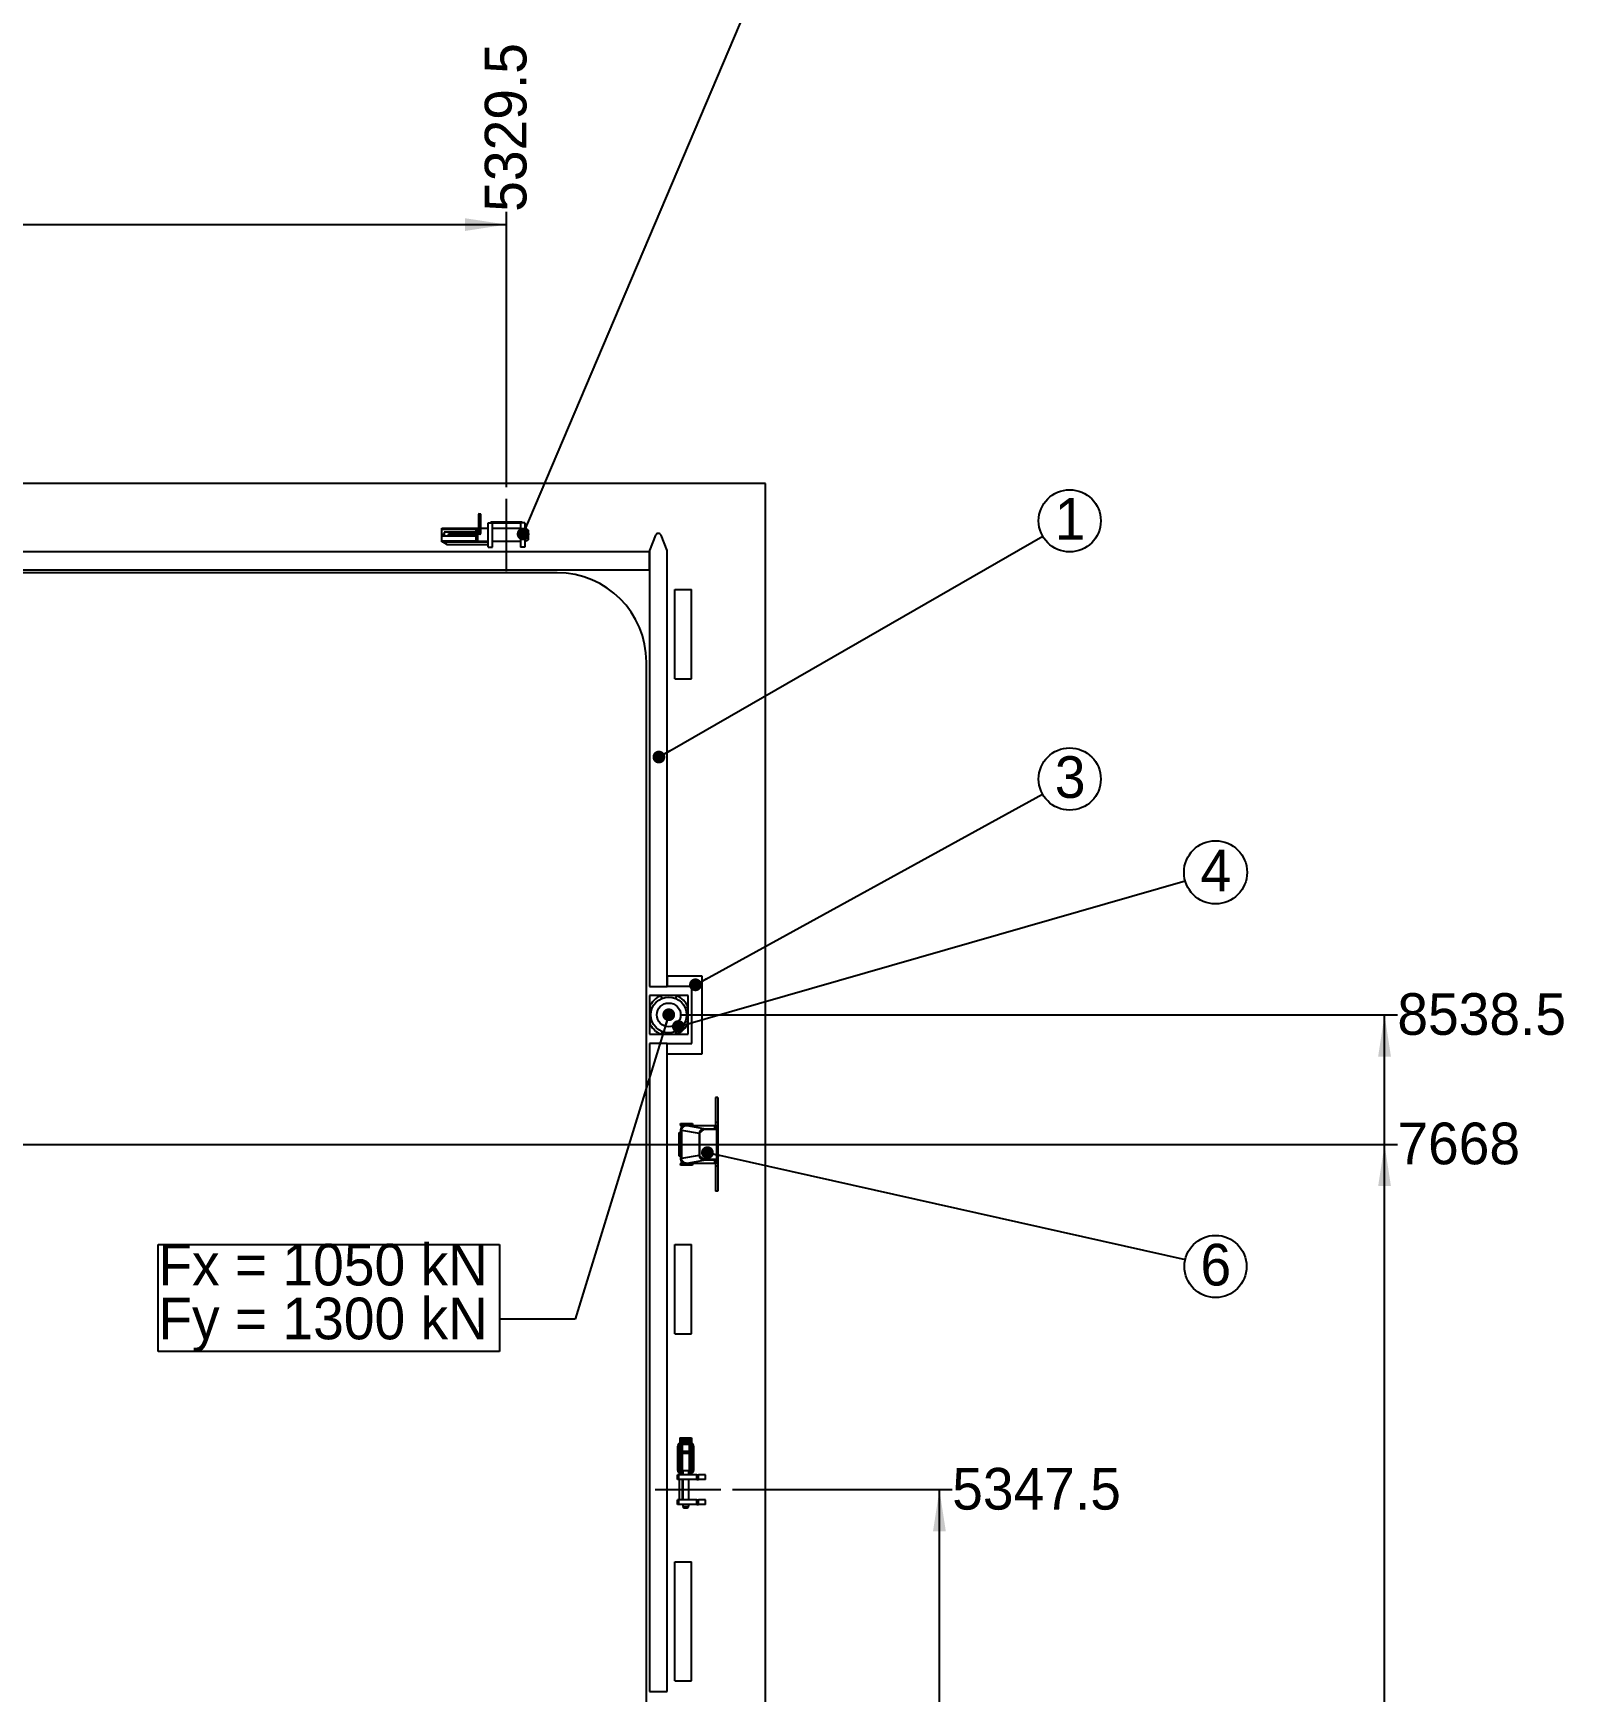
# Model space of a CAD drawing. Header units: millimetres. Extents: x 122 to 67127, y 397 to 47119.
# Drawn here: x 22964 to 33300, y 26564 to 37713 of the extents above; entities that cross this region are included whole.
import ezdxf

# ---------------------------------------------------------------- set-up
doc = ezdxf.new("R2010")
doc.units = ezdxf.units.MM
doc.header["$LTSCALE"] = 80
doc.linetypes.add('CENTERX2', pattern=[20.32, 12.7, -2.54, 2.54, -2.54])
doc.layers.add('AM_0', color=7, linetype='Continuous', lineweight=25)
for name, color, linetype in [('AM_5', 3, 'Continuous'), ('AM_6', 2, 'Continuous'), ('AM_7', 4, 'CENTERX2')]:
    doc.layers.add(name, color=color, linetype=linetype)
doc.styles.add('SLDTEXTSTYLE0', font='ARIAL.TTF', dxfattribs={"width": 0.948})
doc.styles.get("Standard").update_dxf_attribs({"font": 'ARIAL.TTF'})
doc.dimstyles.new('SLDDIMSTYLE2', dxfattribs={"dimtxt": 280, "dimasz": 280, "dimexe": 0, "dimexo": 0.0625, "dimgap": 70, "dimtad": 0, "dimtih": 1, "dimtoh": 1, "dimdec": 1, "dimrnd": 1e-09, "dimzin": 12, "dimdsep": 46, "dimtxsty": 'SLDTEXTSTYLE0', "dimsah": 1, "dimcen": 0.09, "dimadec": 0, "dimazin": 3, "dimtfac": 1, "dimtdec": 1, "dimtofl": 0, "dimtmove": 0, "dimatfit": 3, "dimfxl": 1, "dimfrac": 2, "dimtolj": 1, "dimtzin": 12, "dimarcsym": 0})
doc.dimstyles.new('SLDDIMSTYLE4', dxfattribs={"dimtxt": 0.18, "dimasz": 86.153846, "dimexe": 0, "dimexo": 0.0625, "dimgap": 0, "dimtad": 0, "dimtih": 1, "dimtoh": 1, "dimdec": 0, "dimrnd": 1e-09, "dimzin": 0, "dimdsep": 46, "dimtxsty": 'STANDARD', "dimblk1": 'DOT', "dimblk2": 'DOT', "dimsah": 1, "dimcen": 0.09, "dimadec": 0, "dimazin": 0, "dimtfac": 86.153846, "dimtdec": 0, "dimtofl": 0, "dimtmove": 0, "dimatfit": 3, "dimldrblk": 'DOT', "dimfxl": 1, "dimfrac": 2, "dimtolj": 1, "dimtzin": 0, "dimarcsym": 0})

# ---------------------------------------------------------------- blocks, each defined once
blk = doc.blocks.new('_D_4')
at = {"layer": 'AM_5'}
for p, q in [((14406, 30243), (32134, 30243)), ((32048, 22575), (32048, 30243))]:
    blk.add_line(p, q, dxfattribs=at)
blk.add_solid([(32048, 30243), (32005, 29963), (32091, 29963)], dxfattribs=at)
at = {"layer": 'AM_5', "insert": (32134, 30390), "char_height": 280, "attachment_point": 1, "style": 'SLDTEXTSTYLE0'}
blk.add_mtext('7668', dxfattribs=at)
blk = doc.blocks.new('_D_5')
at = {"layer": 'AM_5'}
for p, q in [((27316, 31114), (32134, 31114)), ((32048, 30243), (32048, 31114))]:
    blk.add_line(p, q, dxfattribs=at)
blk.add_solid([(32048, 31114), (32005, 30834), (32091, 30834)], dxfattribs=at)
at = {"layer": 'AM_5', "insert": (32134, 31260), "char_height": 280, "attachment_point": 1, "style": 'SLDTEXTSTYLE0'}
blk.add_mtext('8538.5', dxfattribs=at)
blk = doc.blocks.new('_D_15')
at = {"layer": 'AM_5'}
for p, q in [((26146, 34662), (26146, 36512)), ((21616, 36426), (26146, 36426))]:
    blk.add_line(p, q, dxfattribs=at)
blk.add_solid([(26146, 36426), (25866, 36469), (25866, 36383)], dxfattribs=at)
at = {"layer": 'AM_5', "insert": (26000, 36512), "char_height": 280, "attachment_point": 1, "rotation": 90, "style": 'SLDTEXTSTYLE0'}
blk.add_mtext('5329.5', dxfattribs=at)
blk = doc.blocks.new('_D_20')
at = {"layer": 'AM_5'}
for p, q in [((27666, 27923), (29142, 27923)), ((29056, 24717), (29056, 27923))]:
    blk.add_line(p, q, dxfattribs=at)
blk.add_solid([(29056, 27923), (29013, 27643), (29099, 27643)], dxfattribs=at)
at = {"layer": 'AM_5', "insert": (29142, 28069), "char_height": 280, "attachment_point": 1, "style": 'SLDTEXTSTYLE0'}
blk.add_mtext('5347.5', dxfattribs=at)
blk = doc.blocks.new('SW_NOTE_0_2')
at = {"layer": 'AM_6', "color": 0}
for p, q in [((-2296, -219), (-2296, 502)), ((-2296, 502), (0, 502)), ((0, 502), (0, -219)), ((0, -219), (-2296, -219))]:
    blk.add_line(p, q, dxfattribs=at)
at = {"layer": 'AM_6', "color": 0, "char_height": 280, "attachment_point": 1, "style": 'SLDTEXTSTYLE0'}
for s, insert in [('Fx = 1050 kN', (-2294, 506)), ('Fy = 1300 kN', (-2294, 144))]:
    blk.add_mtext(s, dxfattribs=dict(at, insert=insert))
blk = doc.blocks.new('_Dot')
at = {"color": 0, "linetype": 'ByBlock', "lineweight": -2}
blk.add_line((-0.5, 0), (-1, 0), dxfattribs=at)
at = {"color": 0, "linetype": 'ByBlock', "const_width": 0.5}
blk.add_lwpolyline([(-0.25, 0, 1), (0.25, 0, 1)], format="xyb", close=True, dxfattribs=at)
blk = doc.blocks.new('SW_NOTE_0_7')
at = {"layer": 'AM_6', "color": 0}
blk.add_circle((183, 101), 209, dxfattribs=at)
at = {"layer": 'AM_6', "color": 0, "insert": (186, 254), "char_height": 280, "attachment_point": 2, "style": 'SLDTEXTSTYLE0'}
blk.add_mtext('3', dxfattribs=at)
blk = doc.blocks.new('SW_NOTE_0_9')
at = {"layer": 'AM_6', "color": 0}
blk.add_circle((181, 104), 209, dxfattribs=at)
at = {"layer": 'AM_6', "color": 0, "insert": (184, 257), "char_height": 280, "attachment_point": 2, "style": 'SLDTEXTSTYLE0'}
blk.add_mtext('1', dxfattribs=at)
blk = doc.blocks.new('SW_NOTE_0_21')
at = {"layer": 'AM_6', "color": 0}
blk.add_circle((204, 58), 212, dxfattribs=at)
at = {"layer": 'AM_6', "color": 0, "insert": (206, 210), "char_height": 280, "attachment_point": 2, "style": 'SLDTEXTSTYLE0'}
blk.add_mtext('4', dxfattribs=at)
blk = doc.blocks.new('SW_NOTE_0_22')
at = {"layer": 'AM_6', "color": 0}
blk.add_circle((204, -46), 209, dxfattribs=at)
at = {"layer": 'AM_6', "color": 0, "insert": (206, 106), "char_height": 280, "attachment_point": 2, "style": 'SLDTEXTSTYLE0'}
blk.add_mtext('6', dxfattribs=at)

msp = doc.modelspace()

# ---------------------------------------------------------------- linework, layer by layer
at = {"layer": 'AM_0'}
for p, q in [((27886.47, 34685.45), (13746.47, 34685.45)), ((27886.47, 10465.45), (27886.47, 34685.45)), ((25961.47, 34482.45), (25958.47, 34479.45)), ((25958.47, 34479.45), (25958.47, 34385.45)), ((25974.47, 34479.45), (25958.47, 34479.45)), ((25961.47, 34482.45), (25971.47, 34482.45)), ((25974.47, 34479.45), (25971.47, 34482.45)), ((25974.47, 34385.45), (25974.47, 34479.45)), ((25711.97, 34385.91), (25958.47, 34385.91)), ((25711.97, 34384.49), (25711.97, 34385.91)), ((25711.97, 34378.84), (25711.97, 34384.49)), ((25711.97, 34384.49), (25958.61, 34384.49)), ((25711.97, 34345.96), (25711.97, 34378.84)), ((25711.97, 34378.84), (25947.86, 34378.84)), ((25711.97, 34345.96), (25726.97, 34345.96)), ((25711.97, 34333.94), (25711.97, 34345.96)), ((25941.47, 34359.04), (25726.97, 34359.04)), ((25726.97, 34359.04), (25726.97, 34345.96)), ((25726.97, 34345.96), (25726.97, 34333.94)), ((25756.97, 34347.72), (25941.47, 34347.72)), ((25756.97, 34342.95), (25756.97, 34347.72)), ((25756.97, 34342.95), (25941.47, 34342.95)), ((25756.97, 34342.95), (25756.97, 34333.94)), ((25951.47, 34382.45), (25941.47, 34372.45)), ((25941.47, 34339.95), (25941.47, 34372.45)), ((25941.47, 34307.45), (25941.47, 34339.95)), ((25958.47, 34382.45), (25951.47, 34382.45)), ((25951.47, 34382.45), (25951.47, 34339.95)), ((25951.47, 34339.95), (25951.47, 34297.45)), ((25958.47, 34385.45), (25958.77, 34385.14)), ((25958.47, 34385.45), (25958.87, 34385.45)), ((25958.47, 34383.05), (25958.47, 34354.01)), ((25974.06, 34385.45), (25974.47, 34385.45)), ((25974.16, 34385.14), (25974.47, 34385.45)), ((25974.32, 34384.49), (26021.97, 34384.49)), ((25974.47, 34385.91), (26021.97, 34385.91)), ((25974.47, 34354.01), (25974.47, 34383.05)), ((26021.97, 34382.45), (25974.47, 34382.45)), ((26021.97, 34422.45), (26051.97, 34422.45)), ((26021.97, 34257.45), (26021.97, 34422.45)), ((26040.97, 34428.45), (26250.97, 34428.45)), ((26040.97, 34428.45), (26040.97, 34422.45)), ((26051.97, 34422.45), (26239.97, 34422.45)), ((26051.97, 34257.45), (26051.97, 34422.45)), ((26239.97, 34382.45), (26051.97, 34382.45)), ((26269.97, 34422.45), (26239.97, 34422.45)), ((26239.97, 34422.45), (26239.97, 34257.45)), ((26250.97, 34428.45), (26250.97, 34422.45)), ((26269.97, 34422.45), (26269.97, 34257.45)), ((26271.47, 34382.45), (26269.97, 34382.45)), ((26291.47, 34372.45), (26271.47, 34382.45)), ((26271.47, 34339.95), (26271.47, 34382.45)), ((26271.47, 34297.45), (26271.47, 34339.95)), ((26291.47, 34372.45), (26291.47, 34339.95)), ((26291.47, 34339.95), (26291.47, 34307.45)), ((27147.93, 34337.95), (27106.47, 34235.45)), ((27226.47, 34235.45), (27185.01, 34337.95)), ((25711.97, 34333.94), (25726.97, 34333.94)), ((25711.97, 34301.06), (25711.97, 34333.94)), ((25711.97, 34295.4), (25711.97, 34301.06)), ((25711.97, 34301.06), (25947.86, 34301.06)), ((25711.97, 34295.4), (26021.97, 34295.4)), ((25711.97, 34293.98), (25711.97, 34295.4)), ((25711.97, 34293.98), (26021.97, 34293.98)), ((25716.97, 34293.98), (25746.97, 34276.31)), ((25726.97, 34333.94), (25726.97, 34331.46)), ((25756.97, 34331.46), (25726.97, 34331.46)), ((25746.97, 34276.31), (26021.97, 34276.31)), ((25756.97, 34333.94), (25756.97, 34331.46)), ((25756.97, 34333.94), (25941.47, 34333.94)), ((25941.47, 34307.45), (25951.47, 34297.45)), ((25951.47, 34297.45), (26021.97, 34297.45)), ((26021.97, 34257.45), (26051.97, 34257.45)), ((26051.97, 34297.45), (26239.97, 34297.45)), ((26269.97, 34257.45), (26239.97, 34257.45)), ((26269.97, 34297.45), (26271.47, 34297.45)), ((26271.47, 34297.45), (26291.47, 34307.45)), ((27106.47, 34235.45), (27106.47, 31305.45)), ((27226.47, 31305.45), (27226.47, 34235.45)), ((27106.47, 34225.45), (14526.47, 34225.45)), ((27106.47, 34105.45), (27106.47, 34225.45)), ((14526.47, 34105.45), (27106.47, 34105.45)), ((26486.47, 34085.45), (15146.47, 34085.45)), ((27278.47, 33973.95), (27388.47, 33973.95)), ((27278.47, 33373.95), (27278.47, 33973.95)), ((27388.47, 33373.95), (27388.47, 33973.95)), ((27086.47, 11665.45), (27086.47, 33485.45)), ((27278.47, 33373.95), (27388.47, 33373.95)), ((27461.47, 31375.45), (27226.47, 31375.45)), ((27226.47, 31375.45), (27226.47, 31305.45)), ((27461.47, 30852.45), (27461.47, 31375.45)), ((27106.47, 31305.45), (27226.47, 31305.45)), ((27184.51, 31243.95), (27106.47, 31243.95)), ((27106.47, 31243.95), (27106.47, 31165.91)), ((27191.93, 31225.38), (27184.51, 31243.95)), ((27288.43, 31243.95), (27184.51, 31243.95)), ((27391.47, 31305.45), (27226.47, 31305.45)), ((27288.43, 31243.95), (27281.01, 31225.38)), ((27366.47, 31243.95), (27288.43, 31243.95)), ((27366.47, 31165.91), (27366.47, 31243.95)), ((27391.47, 30922.45), (27391.47, 31305.45)), ((27106.47, 31165.91), (27106.47, 31061.99)), ((27125.04, 31158.49), (27106.47, 31165.91)), ((27366.47, 31165.91), (27347.9, 31158.49)), ((27366.47, 31061.99), (27366.47, 31165.91)), ((27125.04, 31069.41), (27106.47, 31061.99)), ((27106.47, 31061.99), (27106.47, 30983.95)), ((27191.93, 31002.52), (27184.51, 30983.95)), ((27288.43, 30983.95), (27281.01, 31002.52)), ((27366.47, 31061.99), (27347.9, 31069.41)), ((27366.47, 30983.95), (27366.47, 31061.99)), ((27106.47, 30983.95), (27184.51, 30983.95)), ((27106.47, 30922.45), (27106.47, 26565.45)), ((27226.47, 30922.45), (27106.47, 30922.45)), ((27184.51, 30983.95), (27288.43, 30983.95)), ((27226.47, 26565.45), (27226.47, 30922.45)), ((27226.47, 30922.45), (27391.47, 30922.45)), ((27226.47, 30852.45), (27226.47, 30922.45)), ((27288.43, 30983.95), (27366.47, 30983.95)), ((27226.47, 30852.45), (27461.47, 30852.45)), ((27566.47, 30558.25), (27551.47, 30558.25)), ((27551.47, 30558.25), (27551.47, 30390.25)), ((27566.47, 30558.25), (27566.47, 30390.25)), ((27316.47, 30383.45), (27396.47, 30383.45)), ((27316.47, 30378.45), (27316.47, 30383.45)), ((27316.47, 30378.45), (27316.47, 30368.45)), ((27396.47, 30378.45), (27316.47, 30378.45)), ((27316.47, 30368.45), (27344.47, 30368.45)), ((27316.47, 30340.45), (27316.47, 30146.45)), ((27322.08, 30338.45), (27440.43, 30318.45)), ((27322.08, 30338.45), (27322.08, 30148.45)), ((27356.04, 30368.45), (27344.47, 30368.45)), ((27546.23, 30369.2), (27359.71, 30368.59)), ((27473.47, 30349.37), (27359.71, 30368.59)), ((27396.47, 30383.45), (27396.47, 30378.45)), ((27396.47, 30368.71), (27396.47, 30378.45)), ((27469.47, 30343.45), (27443.47, 30321.45)), ((27560.47, 30343.45), (27469.47, 30343.45)), ((27473.47, 30349.37), (27546.23, 30349.61)), ((27473.49, 30343.45), (27473.47, 30349.37)), ((27546.23, 30349.61), (27546.23, 30369.2)), ((27546.23, 30369.2), (27554.25, 30362.06)), ((27552.46, 30343.45), (27546.23, 30349.61)), ((27566.47, 30390.25), (27551.47, 30390.25)), ((27551.47, 30390.25), (27551.47, 30365.25)), ((27554.47, 30365.25), (27551.47, 30365.25)), ((27554.25, 30362.06), (27554.25, 30343.45)), ((27554.25, 30362.06), (27554.27, 30358.08)), ((27554.27, 30343.45), (27554.27, 30358.08)), ((27554.47, 30368.45), (27554.47, 30348.45)), ((27554.47, 30368.45), (27556.47, 30368.45)), ((27554.47, 30348.45), (27566.47, 30348.45)), ((27554.47, 30348.45), (27554.47, 30343.45)), ((27566.47, 30367.48), (27556.47, 30368.45)), ((27560.47, 30143.45), (27560.47, 30343.45)), ((27566.47, 30390.25), (27566.47, 30367.48)), ((27566.47, 30367.48), (27566.47, 30348.45)), ((27566.47, 30348.45), (27566.47, 30138.45)), ((27306.47, 30163.45), (27306.47, 30323.45)), ((27306.47, 30323.45), (27311.47, 30323.45)), ((27311.47, 30323.45), (27311.47, 30163.45)), ((27316.47, 30323.45), (27311.47, 30323.45)), ((27443.47, 30318.45), (27440.43, 30318.45)), ((27440.43, 30318.45), (27440.43, 30168.45)), ((27443.47, 30321.45), (27443.47, 30165.45)), ((27311.47, 30163.45), (27306.47, 30163.45)), ((27311.47, 30163.45), (27316.47, 30163.45)), ((27344.47, 30118.45), (27316.47, 30118.45)), ((27316.47, 30118.45), (27316.47, 30108.45)), ((27316.47, 30108.45), (27396.47, 30108.45)), ((27316.47, 30103.45), (27316.47, 30108.45)), ((27396.47, 30103.45), (27316.47, 30103.45)), ((27440.43, 30168.45), (27322.08, 30148.45)), ((27344.47, 30118.45), (27356.04, 30118.45)), ((27359.71, 30118.3), (27473.47, 30137.52)), ((27359.71, 30118.3), (27546.22, 30117.69)), ((27396.47, 30108.45), (27396.47, 30118.18)), ((27396.47, 30108.45), (27396.47, 30103.45)), ((27443.47, 30168.45), (27440.43, 30168.45)), ((27443.47, 30165.45), (27469.47, 30143.45)), ((27469.47, 30143.45), (27560.47, 30143.45)), ((27473.49, 30143.45), (27473.47, 30137.52)), ((27546.22, 30137.28), (27473.47, 30137.52)), ((27546.22, 30137.28), (27552.46, 30143.45)), ((27546.22, 30117.69), (27546.22, 30137.28)), ((27554.25, 30124.83), (27546.22, 30117.69)), ((27554.47, 30121.65), (27551.47, 30121.65)), ((27551.47, 30121.65), (27551.47, 30096.65)), ((27554.25, 30143.45), (27554.25, 30124.83)), ((27554.25, 30124.83), (27554.26, 30128.81)), ((27554.26, 30128.81), (27554.26, 30143.45)), ((27554.47, 30143.45), (27554.47, 30138.45)), ((27554.47, 30138.45), (27566.47, 30138.45)), ((27554.47, 30138.45), (27554.47, 30118.45)), ((27554.47, 30118.45), (27556.47, 30118.45)), ((27556.47, 30118.45), (27566.47, 30119.41)), ((27566.47, 30138.45), (27566.47, 30119.41)), ((27566.47, 30119.41), (27566.47, 30096.65)), ((27566.47, 30096.65), (27551.47, 30096.65)), ((27551.47, 30096.65), (27551.47, 29928.65)), ((27566.47, 30096.65), (27566.47, 29928.65)), ((27566.47, 29928.65), (27551.47, 29928.65)), ((27278.47, 29569.95), (27388.47, 29569.95)), ((27278.47, 28969.95), (27278.47, 29569.95)), ((27388.47, 28969.95), (27388.47, 29569.95)), ((27278.47, 28969.95), (27388.47, 28969.95)), ((27295.47, 28208.95), (27295.47, 28058.95)), ((27305.47, 28208.95), (27295.47, 28208.95)), ((27305.47, 28178.95), (27305.47, 28208.95)), ((27310.47, 28271.95), (27310.47, 28234.93)), ((27310.47, 28271.95), (27315.47, 28271.95)), ((27310.47, 28222.18), (27310.47, 28178.95)), ((27315.47, 28271.95), (27315.47, 28256.95)), ((27315.47, 28271.95), (27327.47, 28271.95)), ((27385.47, 28256.95), (27315.47, 28256.95)), ((27315.47, 28246.95), (27315.47, 28256.95)), ((27385.47, 28246.95), (27315.47, 28246.95)), ((27315.47, 28246.95), (27315.47, 28237.23)), ((27315.47, 28226.27), (27315.47, 28178.95)), ((27375.47, 28238.95), (27325.47, 28238.95)), ((27325.47, 28228.95), (27325.47, 28238.95)), ((27325.47, 28228.95), (27375.47, 28228.95)), ((27327.47, 28271.95), (27373.47, 28271.95)), ((27327.47, 28271.95), (27327.47, 28256.95)), ((27327.47, 28246.95), (27327.47, 28238.95)), ((27327.47, 28228.95), (27327.47, 28178.95)), ((27373.47, 28271.95), (27385.47, 28271.95)), ((27373.47, 28271.95), (27373.47, 28256.95)), ((27373.47, 28246.95), (27373.47, 28238.95)), ((27373.47, 28228.95), (27373.47, 28178.95)), ((27375.47, 28228.95), (27375.47, 28238.95)), ((27385.47, 28271.95), (27390.47, 28271.95)), ((27385.47, 28271.95), (27385.47, 28256.95)), ((27385.47, 28246.95), (27385.47, 28256.95)), ((27385.47, 28246.95), (27385.47, 28237.23)), ((27385.47, 28226.27), (27385.47, 28178.95)), ((27390.47, 28271.95), (27390.47, 28234.93)), ((27390.47, 28222.18), (27390.47, 28178.95)), ((27395.47, 28208.95), (27395.47, 28178.95)), ((27395.47, 28208.95), (27405.47, 28208.95)), ((27405.47, 28058.95), (27405.47, 28208.95)), ((27300.47, 28173.95), (27305.47, 28178.95)), ((27305.47, 28168.95), (27300.47, 28173.95)), ((27395.47, 28178.95), (27305.47, 28178.95)), ((27305.47, 28058.95), (27305.47, 28168.95)), ((27305.47, 28168.95), (27395.47, 28168.95)), ((27310.47, 28168.95), (27310.47, 28045.72)), ((27315.47, 28168.95), (27315.47, 28041.63)), ((27327.47, 28168.95), (27327.47, 28038.95)), ((27373.47, 28168.95), (27373.47, 28038.95)), ((27385.47, 28168.95), (27385.47, 28041.63)), ((27390.47, 28168.95), (27390.47, 28045.72)), ((27395.47, 28178.95), (27400.47, 28173.95)), ((27400.47, 28173.95), (27395.47, 28168.95)), ((27395.47, 28168.95), (27395.47, 28058.95)), ((27305.47, 28058.95), (27295.47, 28058.95)), ((27295.47, 27991.95), (27295.47, 28021.95)), ((27305.47, 28021.95), (27295.47, 28021.95)), ((27305.47, 27991.95), (27295.47, 27991.95)), ((27305.47, 27991.95), (27305.47, 28021.95)), ((27426.26, 28021.95), (27305.47, 28021.95)), ((27426.26, 27991.95), (27305.47, 27991.95)), ((27307.47, 27991.95), (27307.47, 27853.95)), ((27310.47, 28032.97), (27310.47, 28021.95)), ((27315.47, 28030.66), (27315.47, 28021.95)), ((27330.47, 28038.95), (27325.47, 28038.95)), ((27325.47, 28038.95), (27325.47, 28028.95)), ((27325.47, 28028.95), (27330.47, 28028.95)), ((27327.47, 28028.95), (27327.47, 28021.95)), ((27327.47, 27991.95), (27327.47, 27853.95)), ((27370.47, 28048.95), (27330.47, 28048.95)), ((27330.47, 28048.95), (27330.47, 28021.95)), ((27330.47, 27991.95), (27330.47, 27853.95)), ((27370.47, 28048.95), (27370.47, 28021.95)), ((27375.47, 28038.95), (27370.47, 28038.95)), ((27370.47, 28028.95), (27375.47, 28028.95)), ((27370.47, 27991.95), (27370.47, 27853.95)), ((27373.47, 28028.95), (27373.47, 28021.95)), ((27375.47, 28038.95), (27375.47, 28028.95)), ((27385.47, 28030.66), (27385.47, 28021.95)), ((27390.47, 28032.97), (27390.47, 28021.95)), ((27395.47, 28058.95), (27405.47, 28058.95)), ((27426.26, 27991.95), (27426.26, 28021.95)), ((27426.26, 28021.95), (27436.26, 28021.95)), ((27426.26, 27991.95), (27436.26, 27991.95)), ((27436.26, 27991.95), (27436.26, 28021.95)), ((27484.67, 28021.95), (27436.26, 28021.95)), ((27484.67, 27991.95), (27436.26, 27991.95)), ((27484.67, 27991.95), (27484.67, 28021.95)), ((27295.47, 27823.95), (27295.47, 27853.95)), ((27305.47, 27853.95), (27295.47, 27853.95)), ((27305.47, 27823.95), (27295.47, 27823.95)), ((27305.47, 27823.95), (27305.47, 27853.95)), ((27426.26, 27853.95), (27305.47, 27853.95)), ((27426.26, 27823.95), (27305.47, 27823.95)), ((27330.47, 27823.95), (27330.47, 27808.95)), ((27330.47, 27808.95), (27370.47, 27808.95)), ((27330.47, 27808.95), (27340.47, 27798.95)), ((27360.47, 27798.95), (27340.47, 27798.95)), ((27360.47, 27798.95), (27370.47, 27808.95)), ((27370.47, 27823.95), (27370.47, 27808.95)), ((27426.26, 27823.95), (27426.26, 27853.95)), ((27426.26, 27853.95), (27436.26, 27853.95)), ((27426.26, 27823.95), (27436.26, 27823.95)), ((27436.26, 27823.95), (27436.26, 27853.95)), ((27484.67, 27853.95), (27436.26, 27853.95)), ((27484.67, 27823.95), (27436.26, 27823.95)), ((27484.67, 27823.95), (27484.67, 27853.95)), ((27278.47, 27437.95), (27388.47, 27437.95)), ((27278.47, 26637.95), (27278.47, 27437.95)), ((27388.47, 26637.95), (27388.47, 27437.95)), ((27106.47, 26565.45), (27226.47, 26565.45)), ((27278.47, 26637.95), (27388.47, 26637.95))]:
    msp.add_line(p, q, dxfattribs=at)
at = {"layer": 'AM_0', "flags": 128}
for points in [[(25966.47, 34390.66), (25968.19, 34390.49), (25969.83, 34389.96), (25971.31, 34389.11), (25972.57, 34387.98), (25973.54, 34386.62), (25974.18, 34385.09), (25974.46, 34383.47), (25974.36, 34381.82), (25973.9, 34380.24), (25973.09, 34378.78), (25971.97, 34377.53), (25970.59, 34376.54), (25969.02, 34375.84), (25967.33, 34375.49), (25965.6, 34375.49), (25963.91, 34375.84), (25962.34, 34376.54), (25960.97, 34377.53), (25959.85, 34378.78), (25959.04, 34380.24), (25958.57, 34381.82), (25958.48, 34383.47), (25958.76, 34385.09), (25959.4, 34386.62), (25960.37, 34387.98), (25961.63, 34389.11), (25963.11, 34389.96), (25964.75, 34390.49), (25966.47, 34390.66)], [(25966.47, 34388.74), (25965.12, 34388.56), (25963.87, 34388.04), (25962.81, 34387.23), (25962.03, 34386.17), (25961.57, 34384.95), (25961.48, 34383.66), (25961.76, 34382.39), (25962.38, 34381.24), (25963.31, 34380.29), (25964.48, 34379.62), (25965.79, 34379.27), (25967.15, 34379.27), (25968.46, 34379.62), (25969.62, 34380.29), (25970.55, 34381.24), (25971.18, 34382.39), (25971.46, 34383.66), (25971.36, 34384.95), (25970.91, 34386.17), (25970.12, 34387.23), (25969.07, 34388.04), (25967.82, 34388.56), (25966.47, 34388.74)], [(27554.47, 30350.69), (27554.45, 30350.72), (27554.27, 30351)], [(27554.26, 30135.88), (27554.45, 30136.17), (27554.47, 30136.2)]]:
    msp.add_lwpolyline(points, dxfattribs=at)
at = {"layer": 'AM_0'}
for radius in [120, 80]:
    msp.add_circle((27236.47, 31113.95), radius, dxfattribs=at)
for centre, radius, start, end in [((25966.47, 34354.31), 8.01, 182.186277, 357.813723), ((27166.47, 34330.45), 20, 22.022493, 157.977507), ((26486.47, 33485.45), 600, 0, 90), ((27236.47, 31113.95), 140, 111.786789, 158.213211), ((27236.47, 31113.95), 140, 21.786789, 68.213211), ((27236.47, 31113.95), 140, 201.786789, 248.213211), ((27236.47, 31113.95), 140, 291.786789, 338.213211), ((27344.47, 30340.45), 28, 90, 180), ((27538.47, 30340.45), 28, 55.150095, 66.260963), ((27344.47, 30146.45), 28, 180, 270), ((27538.47, 30146.45), 28, 293.718282, 304.849905), ((27325.47, 28208.95), 30, 90, 180), ((27325.47, 28208.95), 20, 90, 180), ((27375.47, 28208.95), 30, 0, 90), ((27375.47, 28208.95), 20, 0, 90), ((27325.47, 28058.95), 30, 180, 270), ((27325.47, 28058.95), 20, 180, 270), ((27375.47, 28058.95), 20, 270, 0), ((27375.47, 28058.95), 30, 270, 0)]:
    msp.add_arc(centre, radius, start, end, dxfattribs=at)
for centre, major_axis, start_param, end_param in [((27341.43, 30339.86), (39.89, 18.85), 0.85936169, 1.33983572), ((27341.43, 30147.03), (39.89, -18.85), 4.94334959, 5.42382362)]:
    msp.add_ellipse(centre, major_axis=major_axis, ratio=0.54363204, start_param=start_param, end_param=end_param, dxfattribs=at)
for points, knots in [([(27322.08, 30338.45), (27322.44, 30340.25), (27323.17, 30343.85), (27325.29, 30349.1), (27328.13, 30354.02), (27331.67, 30358.47), (27335.84, 30362.3), (27338.96, 30364.38), (27340.58, 30365.28), (27340.59, 30365.29)], [0, 0, 0, 0, 0.16656515, 0.3331303, 0.49971525, 0.66630021, 0.83288523, 0.99947026, 1, 1, 1, 1]), ([(27473.47, 30349.37), (27471.67, 30349.22), (27468.06, 30348.91), (27462.79, 30347.27), (27457.81, 30344.8), (27453.24, 30341.53), (27449.21, 30337.54), (27445.8, 30332.98), (27443.13, 30327.98), (27441.32, 30323.07), (27440.7, 30319.86), (27440.43, 30318.45)], [0, 0, 0, 0, 0.113854339, 0.22770868, 0.341576559, 0.455444438, 0.569312366, 0.683180293, 0.797048183, 0.910916072, 1, 1, 1, 1]), ([(27340.59, 30121.61), (27339.61, 30122.19), (27337.66, 30123.34), (27334.36, 30125.89), (27330.85, 30129.35), (27327.44, 30133.91), (27324.78, 30138.92), (27322.97, 30143.83), (27322.35, 30147.04), (27322.08, 30148.45)], [0, 0, 0, 0, 0.10175671, 0.20351341, 0.37006075, 0.53660808, 0.70315536, 0.86970264, 1, 1, 1, 1]), ([(27440.43, 30168.45), (27440.8, 30166.64), (27441.53, 30163.04), (27443.65, 30157.79), (27446.49, 30152.88), (27450.03, 30148.42), (27454.2, 30144.6), (27458.86, 30141.47), (27463.92, 30139.21), (27468.85, 30137.87), (27472.06, 30137.63), (27473.47, 30137.52)], [0, 0, 0, 0, 0.113854339, 0.22770868, 0.341576559, 0.455444438, 0.569312366, 0.683180293, 0.797048183, 0.910916072, 1, 1, 1, 1])]:
    msp.add_open_spline(points, degree=3, knots=knots, dxfattribs=at)
at = {"layer": 'AM_7'}
for p, q in [((26145.97, 34097.45), (26145.97, 34582.45)), ((27586.26, 27922.95), (27145.47, 27922.95))]:
    msp.add_line(p, q, dxfattribs=at)

# ---------------------------------------------------------------- block references
at = {"layer": 'AM_6'}
for name, p in [('SW_NOTE_0_9', (29750.7, 34330.85)), ('SW_NOTE_0_7', (29748.73, 32598.57)), ('SW_NOTE_0_21', (30708.01, 32014.27)), ('SW_NOTE_0_2', (26099.74, 29069.64)), ('SW_NOTE_0_22', (30707.82, 29469.22))]:
    msp.add_blockref(name, p, dxfattribs=at)

# ---------------------------------------------------------------- dimensions: what is measured, and where the dimension line sits
at = {"layer": 'AM_5'}
for feature_location, offset, dtype, origin, picture, middle in [((26145.97, 34582.45), (0, 1929.42), 1, (20816.47, 35369.64), '_D_15', (26145.97, 37100.06)), ((27236.47, 31113.95), (4897.4, 0), 0, (30864.25, 22575.45), '_D_5', (32722.06, 31113.95)), ((14326.47, 30243.45), (17807.4, 0), 0, (30864.25, 22575.45), '_D_4', (32561.65, 30243.45)), ((27586.26, 27922.95), (1555.85, 0), 0, (30864.25, 22575.45), '_D_20', (29730.3, 27922.95))]:
    dim = msp.add_ordinate_dim(feature_location=feature_location, offset=offset, dtype=dtype, origin=origin, dimstyle='SLDDIMSTYLE2', dxfattribs=at)
    dim.commit()
    dim.dimension.update_dxf_attribs({"geometry": picture, "text_midpoint": middle})

# ---------------------------------------------------------------- leaders
at = {"layer": 'AM_6'}
for points in [[(26257.88, 34345.79), (27963.35, 38360.58)], [(27170.47, 32847.14), (29750.7, 34330.85)], [(27416, 31316.31), (29748.73, 32598.57)], [(27301.43, 31035.82), (30708.01, 32014.27)], [(27236.51, 31115.12), (26607.74, 29069.64), (26099.74, 29069.64)], [(27496.42, 30188.21), (30707.82, 29469.22)]]:
    msp.add_leader(points, dimstyle='SLDDIMSTYLE4', dxfattribs=at)

doc.saveas('drawing.dxf')
